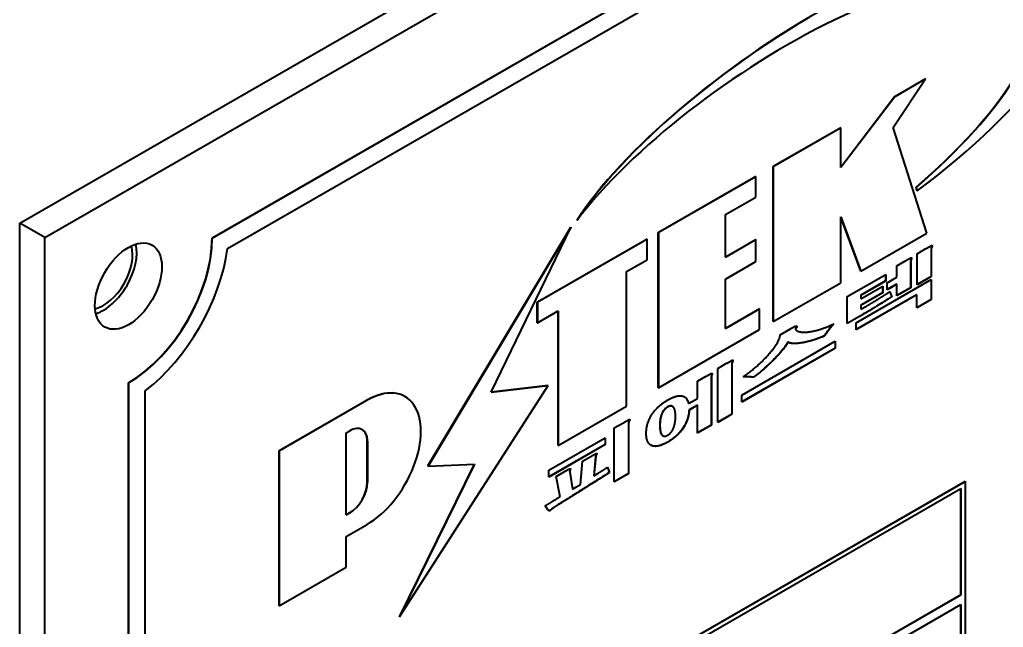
# Model space of a CAD drawing. Header units: millimetres. Extents: x 0 to 5945, y 0 to 4205.
# Drawn here: x 5569.23 to 5590.01, y 3307.04 to 3319.89 of the extents above; entities that cross this region are included whole.
import ezdxf

# ---------------------------------------------------------------- set-up
doc = ezdxf.new("R2010")
doc.units = ezdxf.units.MM
doc.header["$LTSCALE"] = 5
doc.layers.add('가시적인 것(ISO)', color=3, linetype='Continuous', lineweight=40)
doc.layers.add('가시적인 좁은 것(ISO)', color=3, linetype='Continuous', lineweight=35)

msp = doc.modelspace()

# ---------------------------------------------------------------- linework, layer by layer
at = {"layer": '가시적인 것(ISO)'}
for p, q in [((5569.2254, 3315.5885), (5625.7939, 3348.1641)), ((5569.7557, 3315.2831), (5626.3243, 3347.8588)), ((5573.2913, 3315.2752), (5622.7887, 3343.7789)), ((5622.7923, 3343.7769), (5573.2948, 3315.2732)), ((5573.6187, 3315.0509), (5622.4684, 3343.1816)), ((5587.6829, 3317.6093), (5588.3675, 3318.6389)), ((5587.7115, 3318.2652), (5588.3639, 3318.6409)), ((5588.3675, 3318.6389), (5587.715, 3318.2632)), ((5588.3639, 3318.6409), (5588.3675, 3318.6389)), ((5586.5749, 3316.7719), (5587.7115, 3318.2652)), ((5587.715, 3318.2632), (5586.5749, 3316.7653)), ((5587.7115, 3318.2652), (5587.715, 3318.2632)), ((5585.145, 3316.7873), (5586.5713, 3317.6086)), ((5586.5749, 3317.6066), (5585.1486, 3316.7853)), ((5586.5713, 3317.6086), (5586.5749, 3317.6066)), ((5586.5749, 3316.7653), (5586.5749, 3317.6066)), ((5588.3949, 3315.3754), (5587.6829, 3317.6093)), ((5585.145, 3313.508), (5585.145, 3316.7873)), ((5585.145, 3316.7873), (5585.1486, 3316.7853)), ((5585.1486, 3316.7853), (5585.1486, 3313.506)), ((5582.7201, 3315.3908), (5584.7806, 3316.5774)), ((5584.7842, 3316.5754), (5582.7236, 3315.3888)), ((5584.7806, 3316.5774), (5584.7842, 3316.5754)), ((5584.7842, 3316.1408), (5584.7842, 3316.5754)), ((5588.1899, 3316.2736), (5588.1663, 3316.3474)), ((5588.1663, 3316.3474), (5588.1699, 3316.3454)), ((5588.1699, 3316.3454), (5588.1934, 3316.2715)), ((5584.1414, 3315.7707), (5584.7842, 3316.1408)), ((5588.1899, 3316.2736), (5588.1934, 3316.2715)), ((5584.1414, 3314.8689), (5584.1414, 3315.7707)), ((5586.5749, 3315.7208), (5587.0013, 3314.5729)), ((5586.5749, 3314.3273), (5586.5749, 3315.7208)), ((5569.2254, 3266.5357), (5569.2254, 3315.5885)), ((5569.7557, 3315.2831), (5569.2254, 3315.5885)), ((5580.9967, 3315.6486), (5581.0002, 3315.6466)), ((5586.9977, 3314.5749), (5586.5749, 3315.7134)), ((5577.8519, 3310.4532), (5580.8702, 3315.503)), ((5580.8738, 3315.5009), (5577.8555, 3310.4512)), ((5579.1875, 3312.0123), (5580.8738, 3315.5009)), ((5580.8702, 3315.503), (5580.8738, 3315.5009)), ((5582.7201, 3312.1116), (5582.7201, 3315.3908)), ((5582.7201, 3315.3908), (5582.7236, 3315.3888)), ((5582.7236, 3315.3888), (5582.7236, 3312.1095)), ((5587.0013, 3314.5729), (5588.3949, 3315.3754)), ((5569.7557, 3266.2303), (5569.7557, 3315.2831)), ((5573.2913, 3315.2752), (5573.2948, 3315.2732)), ((5580.164, 3313.9189), (5582.4809, 3315.2531)), ((5582.4844, 3315.251), (5580.1675, 3313.9169)), ((5582.4809, 3315.2531), (5582.4844, 3315.251)), ((5582.4844, 3314.8164), (5582.4844, 3315.251)), ((5584.1414, 3314.873), (5584.7806, 3315.2411)), ((5584.7842, 3315.2391), (5584.1414, 3314.8689)), ((5584.7806, 3315.2411), (5584.7842, 3315.2391)), ((5584.7842, 3314.7775), (5584.7842, 3315.2391)), ((5588.1881, 3314.9422), (5588.3752, 3315.05)), ((5588.1881, 3314.2884), (5588.1881, 3314.9422)), ((5588.4827, 3315.0327), (5588.4827, 3314.4621)), ((5588.4863, 3315.0307), (5588.4863, 3314.4601)), ((5588.4868, 3315.0613), (5588.4904, 3315.0592)), ((5582.047, 3314.5646), (5582.4844, 3314.8164)), ((5584.1414, 3314.4074), (5584.7842, 3314.7775)), ((5587.7604, 3314.6876), (5587.931, 3314.7859)), ((5587.7604, 3314.4463), (5587.7604, 3314.6876)), ((5588.0509, 3314.7781), (5588.0509, 3314.2241)), ((5588.0544, 3314.7761), (5588.0544, 3314.2221)), ((5588.055, 3314.8055), (5588.0585, 3314.8034)), ((5588.0632, 3314.8292), (5588.0668, 3314.8272)), ((5582.047, 3311.7199), (5582.047, 3314.5646)), ((5586.7137, 3314.0349), (5587.528, 3314.5038)), ((5586.9977, 3314.5749), (5587.0013, 3314.5729)), ((5587.5244, 3314.5018), (5587.5244, 3314.368)), ((5587.528, 3314.5038), (5587.528, 3314.3659)), ((5584.1414, 3313.3606), (5584.1414, 3314.4074)), ((5585.1486, 3313.506), (5586.5749, 3314.3273)), ((5586.9008, 3313.4817), (5588.4863, 3314.3947)), ((5587.5244, 3314.368), (5586.998, 3314.0648)), ((5587.528, 3314.3659), (5587.0015, 3314.0628)), ((5587.5244, 3314.368), (5587.528, 3314.3659)), ((5587.5568, 3314.329), (5587.7604, 3314.4463)), ((5587.5568, 3314.1804), (5587.5568, 3314.329)), ((5587.7568, 3314.2997), (5587.5568, 3314.1845)), ((5587.7604, 3314.2977), (5587.5568, 3314.1804)), ((5587.7568, 3314.2997), (5587.7604, 3314.2977)), ((5587.7604, 3314.0528), (5587.7604, 3314.2977)), ((5588.4827, 3314.4621), (5588.1881, 3314.2925)), ((5588.4863, 3314.4601), (5588.1881, 3314.2884)), ((5588.4827, 3314.4621), (5588.4863, 3314.4601)), ((5588.4827, 3314.3927), (5588.4827, 3313.9747)), ((5588.4863, 3314.3947), (5588.4863, 3313.9727)), ((5588.1784, 3314.0729), (5586.9008, 3313.3372)), ((5588.1819, 3314.0709), (5586.9008, 3313.3331)), ((5587.4586, 3314.1185), (5586.998, 3313.8532)), ((5586.998, 3314.0648), (5587.0015, 3314.0628)), ((5586.998, 3314.0648), (5586.998, 3313.9911)), ((5587.0015, 3313.9891), (5587.4622, 3314.2543)), ((5587.4622, 3314.1164), (5587.0015, 3313.8512)), ((5587.0015, 3314.0628), (5587.0015, 3313.9891)), ((5587.4586, 3314.2523), (5587.4586, 3314.1185)), ((5587.4586, 3314.1185), (5587.4622, 3314.1164)), ((5587.4622, 3314.2543), (5587.4622, 3314.1164)), ((5587.6081, 3314.1385), (5587.6519, 3314.036)), ((5587.6102, 3314.1399), (5587.6555, 3314.034)), ((5588.0509, 3314.2241), (5587.7604, 3314.0568)), ((5588.0544, 3314.2221), (5587.7604, 3314.0528)), ((5588.0509, 3314.2241), (5588.0544, 3314.2221)), ((5588.1784, 3314.0729), (5588.1819, 3314.0709)), ((5588.1819, 3313.7974), (5588.1819, 3314.0709)), ((5580.164, 3313.4843), (5580.164, 3313.9189)), ((5580.164, 3313.9189), (5580.1675, 3313.9169)), ((5580.1675, 3313.9169), (5580.1675, 3313.4823)), ((5586.7137, 3313.4655), (5586.7137, 3314.0349)), ((5586.998, 3313.9911), (5587.0015, 3313.9891)), ((5586.998, 3313.8532), (5587.0015, 3313.8512)), ((5586.998, 3313.8532), (5586.998, 3313.7724)), ((5587.0015, 3313.8512), (5587.0015, 3313.7703)), ((5587.6519, 3314.036), (5587.6555, 3314.034)), ((5588.4827, 3313.9747), (5588.1819, 3313.8015)), ((5588.4863, 3313.9727), (5588.1819, 3313.7974)), ((5588.4827, 3313.9747), (5588.4863, 3313.9727)), ((5580.1675, 3313.4823), (5580.6049, 3313.7341)), ((5580.6014, 3310.8915), (5580.6014, 3313.7321)), ((5580.6049, 3313.7341), (5580.6049, 3310.8895)), ((5584.1414, 3313.3647), (5584.8558, 3313.7761)), ((5584.8594, 3313.774), (5584.1414, 3313.3606)), ((5584.8558, 3313.7761), (5584.8594, 3313.774)), ((5584.8594, 3313.3394), (5584.8594, 3313.774)), ((5586.998, 3313.7724), (5587.0015, 3313.7703)), ((5587.0015, 3313.7703), (5587.1167, 3313.8367)), ((5580.164, 3313.4843), (5580.1675, 3313.4823)), ((5585.145, 3313.508), (5585.1486, 3313.506)), ((5586.9713, 3313.6179), (5586.7137, 3313.4695)), ((5586.9748, 3313.6159), (5586.7137, 3313.4655)), ((5586.9008, 3313.3331), (5586.9008, 3313.4817)), ((5582.7236, 3312.1095), (5584.8594, 3313.3394)), ((5585.2948, 3313.2297), (5585.5127, 3313.3552)), ((5585.6182, 3313.3546), (5585.6217, 3313.3526)), ((5585.6465, 3313.3154), (5585.6501, 3313.3133)), ((5584.4845, 3311.9548), (5586.4587, 3313.0916)), ((5585.4557, 3313.0756), (5585.4593, 3313.0736)), ((5586.2248, 3313.2035), (5586.2283, 3313.2015)), ((5586.4551, 3313.0895), (5586.4551, 3312.945)), ((5586.4587, 3313.0916), (5586.4587, 3312.943)), ((5586.4551, 3312.945), (5584.4845, 3311.8102)), ((5586.4587, 3312.943), (5584.4845, 3311.8062)), ((5586.4551, 3312.945), (5586.4587, 3312.943)), ((5583.9766, 3312.517), (5584.1637, 3312.6247)), ((5584.2712, 3312.6075), (5584.2712, 3311.5495)), ((5584.2748, 3312.6055), (5584.2748, 3311.5475)), ((5584.2754, 3312.636), (5584.2789, 3312.634)), ((5583.9766, 3311.3758), (5583.9766, 3312.517)), ((5571.5235, 3312.2133), (5571.527, 3312.2113)), ((5571.5235, 3271.336), (5571.5235, 3312.2133)), ((5571.527, 3312.2113), (5571.527, 3271.334)), ((5583.5489, 3312.2469), (5583.7175, 3312.344)), ((5583.5489, 3311.8843), (5583.5489, 3312.2469)), ((5583.8374, 3312.3458), (5583.8374, 3311.3187)), ((5583.8409, 3312.3437), (5583.8409, 3311.3166)), ((5583.8415, 3312.3683), (5583.845, 3312.3663)), ((5583.8497, 3312.3885), (5583.8532, 3312.3865)), ((5584.7319, 3312.3295), (5584.7354, 3312.3275)), ((5571.8806, 3271.912), (5571.8806, 3312.0404)), ((5577.2523, 3307.2611), (5580.3936, 3312.1529)), ((5580.3936, 3312.1529), (5579.1875, 3312.0123)), ((5579.1888, 3312.0149), (5580.39, 3312.155)), ((5580.39, 3312.155), (5580.3936, 3312.1529)), ((5582.7201, 3312.1116), (5582.7236, 3312.1095)), ((5574.7055, 3310.7755), (5576.5625, 3311.8449)), ((5576.566, 3311.8429), (5574.709, 3310.7735)), ((5577.3643, 3311.9237), (5577.3679, 3311.9217)), ((5583.3562, 3311.7774), (5583.3597, 3311.7754)), ((5583.3597, 3311.7754), (5583.5489, 3311.8843)), ((5584.4845, 3311.8062), (5584.4845, 3311.9548)), ((5580.6049, 3310.8895), (5582.047, 3311.7199)), ((5583.0148, 3311.7151), (5583.0184, 3311.713)), ((5583.5453, 3311.7401), (5583.3706, 3311.6395)), ((5583.3706, 3311.6395), (5583.3741, 3311.6374)), ((5583.5489, 3311.7381), (5583.3741, 3311.6374)), ((5583.5453, 3311.7401), (5583.5489, 3311.7381)), ((5583.5489, 3311.1485), (5583.5489, 3311.7381)), ((5581.7886, 3311.257), (5581.9716, 3311.3624)), ((5582.0894, 3311.3547), (5582.0894, 3310.2931)), ((5582.093, 3311.3526), (5582.093, 3310.291)), ((5582.0956, 3311.3867), (5582.0991, 3311.3847)), ((5582.1059, 3311.4129), (5582.1094, 3311.4108)), ((5582.7927, 3311.5576), (5582.7962, 3311.5555)), ((5584.2712, 3311.5495), (5583.9766, 3311.3798)), ((5584.2748, 3311.5475), (5583.9766, 3311.3758)), ((5584.2712, 3311.5495), (5584.2748, 3311.5475)), ((5576.1272, 3311.1556), (5576.1989, 3311.1969)), ((5576.1272, 3309.4171), (5576.1272, 3311.1556)), ((5581.7886, 3310.1158), (5581.7886, 3311.257)), ((5583.8374, 3311.3187), (5583.5489, 3311.1525)), ((5583.8409, 3311.3166), (5583.5489, 3311.1485)), ((5583.8374, 3311.3187), (5583.8409, 3311.3166)), ((5576.5713, 3310.1116), (5576.5713, 3310.9808)), ((5576.5748, 3310.9787), (5576.5748, 3310.1095)), ((5580.4047, 3310.3626), (5581.5994, 3311.0506)), ((5581.5959, 3311.0485), (5581.5959, 3310.9076)), ((5581.5994, 3311.0506), (5581.5994, 3310.9056)), ((5582.7927, 3311.1118), (5582.7962, 3311.1097)), ((5582.8129, 3311.0948), (5582.8164, 3311.0927)), ((5574.7055, 3307.4963), (5574.7055, 3310.7755)), ((5574.7055, 3310.7755), (5574.709, 3310.7735)), ((5574.709, 3310.7735), (5574.709, 3307.4942)), ((5581.5959, 3310.9076), (5580.4047, 3310.2216)), ((5581.5994, 3310.9056), (5580.4047, 3310.2175)), ((5580.6014, 3310.8915), (5580.6049, 3310.8895)), ((5581.5959, 3310.9076), (5581.5994, 3310.9056)), ((5581.073, 3310.0651), (5581.1162, 3310.5524)), ((5581.1162, 3310.5524), (5581.2951, 3310.6554)), ((5581.3944, 3310.6536), (5581.3553, 3310.2472)), ((5581.3979, 3310.6516), (5581.3588, 3310.2451)), ((5581.3944, 3310.6536), (5581.3979, 3310.6516)), ((5581.3985, 3310.6726), (5581.402, 3310.6706)), ((5581.4088, 3310.6928), (5581.4123, 3310.6908)), ((5577.2488, 3307.2632), (5578.8341, 3310.4902)), ((5578.8387, 3310.4904), (5577.2523, 3307.2611)), ((5577.8519, 3310.4532), (5577.8555, 3310.4512)), ((5577.8555, 3310.4512), (5578.8387, 3310.4904)), ((5580.4047, 3310.2175), (5580.4047, 3310.3626)), ((5580.5589, 3310.2315), (5580.7522, 3310.3428)), ((5580.8474, 3310.3529), (5580.8509, 3310.3509)), ((5580.8494, 3310.3279), (5580.907, 3309.9652)), ((5580.8494, 3310.3279), (5580.853, 3310.3259)), ((5580.853, 3310.3259), (5580.9105, 3309.9632)), ((5581.6445, 3310.4261), (5581.6843, 3310.3154)), ((5581.6467, 3310.4276), (5581.6879, 3310.3133)), ((5581.6843, 3310.3154), (5581.6879, 3310.3133)), ((5573.2913, 3300.9681), (5589.2012, 3310.13)), ((5573.2948, 3300.9661), (5589.2047, 3310.128)), ((5580.6432, 3309.8021), (5580.5589, 3310.2315)), ((5581.3553, 3310.2472), (5581.3588, 3310.2451)), ((5581.3588, 3310.2451), (5581.4411, 3310.2972)), ((5582.0894, 3310.2931), (5581.7886, 3310.1199)), ((5582.093, 3310.291), (5581.7886, 3310.1158)), ((5582.0894, 3310.2931), (5582.093, 3310.291)), ((5589.2012, 3310.13), (5589.2047, 3310.128)), ((5589.2047, 3310.128), (5589.2047, 3290.5069)), ((5573.3832, 3300.9148), (5589.1163, 3309.9749)), ((5580.907, 3309.9652), (5580.9105, 3309.9632)), ((5580.9105, 3309.9632), (5580.9763, 3310.0058)), ((5580.9763, 3310.0058), (5581.073, 3310.0651)), ((5589.1128, 3307.7287), (5589.1128, 3309.9729)), ((5589.1163, 3309.9749), (5589.1163, 3307.7267)), ((5580.3882, 3309.5257), (5580.3327, 3309.6162)), ((5580.5184, 3309.5797), (5580.5219, 3309.5777)), ((5580.6047, 3309.6354), (5580.6083, 3309.6334)), ((5576.1272, 3309.4212), (5576.1954, 3309.4605)), ((5576.1989, 3309.4585), (5576.1272, 3309.4171)), ((5576.1272, 3308.9628), (5576.566, 3309.2155)), ((5576.1272, 3308.3109), (5576.1272, 3308.9628)), ((5574.709, 3307.4942), (5576.1272, 3308.3109)), ((5573.3832, 3298.6706), (5589.1128, 3307.7287)), ((5589.1163, 3307.7267), (5573.3832, 3298.6665)), ((5589.1128, 3307.7287), (5589.1163, 3307.7267)), ((5573.3832, 3298.4622), (5589.1163, 3307.5223)), ((5574.7055, 3307.4963), (5574.709, 3307.4942)), ((5589.1128, 3305.276), (5589.1128, 3307.5202)), ((5589.1163, 3307.5223), (5589.1163, 3305.274)), ((5577.2488, 3307.2632), (5577.2523, 3307.2611))]:
    msp.add_line(p, q, dxfattribs=at)
for centre, major_axis, ratio, start_param, end_param in [((5586.1149, 3317.4784), (-5.5334, -3.7466), 0.327963, 1.7277397, 5.6190941), ((5586.1114, 3317.4804), (-5.5334, -3.7466), 0.327963, 3.2999495, 5.6190941), ((5585.441, 3316.8851), (5.1164, 3.5026), 0.3375041, 5.0317837, 8.6347339), ((5585.4375, 3316.8871), (5.1164, 3.5026), 0.3375041, 5.0317837, 6.4431003), ((5570.9932, 3314.5626), (-0.4367, -0.7583), 0.5780931, 0.4988431, 2.6427496), ((5570.9932, 3314.5626), (0.499, 0.8666), 0.5780931, 3.6993769, 5.7254011), ((5571.5235, 3314.2572), (1.2476, 2.1665), 0.5780931, 3.9250571, 5.4958534), ((5571.527, 3314.2552), (-1.2476, -2.1665), 0.5780931, 0.7834645, 2.3542608), ((5571.527, 3314.2552), (1.4971, 2.5998), 0.5780931, 4.0925052, 5.3284054), ((5576.566, 3310.5292), (0.8019, 1.3925), 0.5780931, 3.9250571, 7.0666498), ((5576.5625, 3310.5312), (0.8019, 1.3925), 0.5780931, 0, 0.7834645), ((5576.1989, 3310.7623), (0.2653, 0.4607), 0.5780931, 5.4958534, 7.0666498), ((5576.1954, 3310.7643), (0.2653, 0.4607), 0.5780931, 5.4958534, 6.2765472), ((5576.1954, 3309.8951), (0.2653, 0.4607), 0.5780931, 3.9250571, 5.4958534), ((5576.1989, 3309.8931), (-0.2653, -0.4607), 0.5780931, 0.7834645, 2.3542608)]:
    msp.add_ellipse(centre, major_axis=major_axis, ratio=ratio, start_param=start_param, end_param=end_param, dxfattribs=at)
msp.add_ellipse((5571.5235, 3314.2572), major_axis=(-0.499, -0.8666), ratio=0.5780931, dxfattribs=at)
for points, degree in [([(5588.3752, 3315.05), (5588.4801, 3315.1104), (5588.5027, 3315.1163)], 2), ([(5588.5027, 3315.1163), (5588.5171, 3315.1186), (5588.5027, 3315.0877)], 2), ([(5588.4904, 3315.0592), (5588.4863, 3315.0438), (5588.4863, 3315.0307)], 2), ([(5588.5027, 3315.0877), (5588.4945, 3315.0699), (5588.4904, 3315.0592)], 2), ([(5587.931, 3314.7859), (5588.04, 3314.8486), (5588.0626, 3314.8533)], 2), ([(5588.0585, 3314.8034), (5588.0544, 3314.788), (5588.0544, 3314.7761)], 2), ([(5588.0668, 3314.8272), (5588.0606, 3314.8105), (5588.0585, 3314.8034)], 2), ([(5588.0626, 3314.8533), (5588.0811, 3314.858), (5588.0668, 3314.8272)], 2), ([(5587.3552, 3313.9788), (5587.4807, 3314.0558), (5587.6102, 3314.1399)], 2), ([(5587.1167, 3313.8367), (5587.2421, 3313.9089), (5587.3552, 3313.9788)], 2), ([(5587.6555, 3314.034), (5587.5115, 3313.9368), (5587.3121, 3313.816)], 2), ([(5587.3121, 3313.816), (5587.1578, 3313.7213), (5586.9748, 3313.6159)], 2), ([(5586.0906, 3313.329), (5586.251, 3313.375), (5586.4258, 3313.459)], 2), ([(5586.4258, 3313.459), (5586.3805, 3313.408), (5586.325, 3313.3344)], 2), ([(5585.0624, 3312.8248), (5585.2948, 3313.093), (5585.2948, 3313.2297)], 2), ([(5585.5127, 3313.3552), (5585.6155, 3313.4144), (5585.6402, 3313.4144)], 2), ([(5585.6402, 3313.4144), (5585.6649, 3313.4143), (5585.6217, 3313.3526)], 2), ([(5585.6217, 3313.3526), (5585.6217, 3313.3205), (5585.6772, 3313.3014)], 2), ([(5585.6772, 3313.3014), (5585.7369, 3313.2798), (5585.8376, 3313.2844)], 2), ([(5585.8376, 3313.2844), (5585.9528, 3313.2912), (5586.0906, 3313.329)], 2), ([(5586.325, 3313.3344), (5586.2756, 3313.2691), (5586.2283, 3313.2015)], 2), ([(5585.4593, 3313.0736), (5585.3996, 3312.9453), (5585.1755, 3312.7164)], 2), ([(5585.7595, 3313.0587), (5585.5333, 3313.0223), (5585.4593, 3313.0736)], 2), ([(5586.2283, 3313.2015), (5585.9878, 3313.0974), (5585.7595, 3313.0587)], 2), ([(5584.5154, 3312.3375), (5584.828, 3312.5543), (5585.0624, 3312.8248)], 2), ([(5584.1637, 3312.6247), (5584.2686, 3312.6851), (5584.2912, 3312.691)], 2), ([(5584.2789, 3312.634), (5584.2748, 3312.6186), (5584.2748, 3312.6055)], 2), ([(5584.2912, 3312.6625), (5584.283, 3312.6447), (5584.2789, 3312.634)], 2), ([(5584.2912, 3312.691), (5584.3056, 3312.6934), (5584.2912, 3312.6625)], 2), ([(5585.1755, 3312.7164), (5584.9596, 3312.497), (5584.7354, 3312.3275)], 2), ([(5583.7175, 3312.344), (5583.8265, 3312.4068), (5583.8512, 3312.4127)], 2), ([(5583.8512, 3312.4127), (5583.8676, 3312.4162), (5583.8532, 3312.3865)], 2), ([(5583.845, 3312.3663), (5583.8409, 3312.3532), (5583.8409, 3312.3437)], 2), ([(5583.8532, 3312.3865), (5583.8471, 3312.3722), (5583.845, 3312.3663)], 2), ([(5584.6326, 3312.3384), (5584.575, 3312.3421), (5584.5154, 3312.3375)], 2), ([(5584.7354, 3312.3275), (5584.6902, 3312.3359), (5584.6326, 3312.3384)], 2), ([(5582.5783, 3311.5299), (5582.6996, 3311.7234), (5582.9217, 3311.8512)], 2), ([(5582.9217, 3311.8512), (5583.1068, 3311.9578), (5583.2219, 3311.935)], 2), ([(5583.2219, 3311.935), (5583.3309, 3311.911), (5583.3597, 3311.7754)], 2), ([(5582.9196, 3311.7003), (5582.8394, 3311.6541), (5582.7962, 3311.5555)], 2), ([(5583.0389, 3311.6953), (5582.9978, 3311.7453), (5582.9196, 3311.7003)], 2), ([(5583.0841, 3311.5014), (5583.0841, 3311.6464), (5583.0389, 3311.6953)], 2), ([(5583.3741, 3311.6374), (5583.3638, 3311.4378), (5583.2507, 3311.2633)], 2), ([(5581.9716, 3311.3624), (5582.0847, 3311.4275), (5582.1074, 3311.4346)], 2), ([(5582.0991, 3311.3847), (5582.093, 3311.3669), (5582.093, 3311.3526)], 2), ([(5582.1094, 3311.4108), (5582.1012, 3311.393), (5582.0991, 3311.3847)], 2), ([(5582.1074, 3311.4346), (5582.1238, 3311.4393), (5582.1094, 3311.4108)], 2), ([(5582.4652, 3311.1449), (5582.4652, 3311.3458), (5582.5783, 3311.5299)], 2), ([(5582.7962, 3311.5555), (5582.7551, 3311.4569), (5582.7551, 3311.3119)], 2), ([(5583.0389, 3311.2495), (5583.0841, 3311.3528), (5583.0841, 3311.5014)], 2), ([(5582.5783, 3310.8855), (5582.4652, 3310.9381), (5582.4652, 3311.1449)], 2), ([(5582.7551, 3311.3119), (5582.7551, 3311.1621), (5582.7962, 3311.1097)], 2), ([(5582.9196, 3311.1059), (5582.9978, 3311.1509), (5583.0389, 3311.2495)], 2), ([(5583.2507, 3311.2633), (5583.1314, 3311.0793), (5582.9217, 3310.9585)], 2), ([(5582.9217, 3310.9585), (5582.6996, 3310.8306), (5582.5783, 3310.8855)], 2), ([(5582.7927, 3311.1118), (5582.7987, 3311.1049), (5582.8053, 3311.0991), (5582.8129, 3311.0948)], 3), ([(5582.7962, 3311.1097), (5582.8394, 3311.0597), (5582.9196, 3311.1059)], 2), ([(5582.5747, 3310.8876), (5582.5711, 3310.8893), (5582.5674, 3310.8911), (5582.5639, 3310.8931)], 3), ([(5581.2951, 3310.6554), (5581.3938, 3310.7122), (5581.4144, 3310.7158)], 2), ([(5581.402, 3310.6706), (5581.3979, 3310.6599), (5581.3979, 3310.6516)], 2), ([(5581.4123, 3310.6908), (5581.4061, 3310.6777), (5581.402, 3310.6706)], 2), ([(5581.4144, 3310.7158), (5581.4288, 3310.7193), (5581.4123, 3310.6908)], 2), ([(5580.7522, 3310.3428), (5580.8365, 3310.3913), (5580.855, 3310.396)], 2), ([(5580.8509, 3310.3509), (5580.8489, 3310.3366), (5580.853, 3310.3259)], 2), ([(5580.8591, 3310.3758), (5580.853, 3310.3592), (5580.8509, 3310.3509)], 2), ([(5580.855, 3310.396), (5580.8674, 3310.3984), (5580.8591, 3310.3758)], 2), ([(5581.6879, 3310.3133), (5581.3835, 3310.1202), (5581.108, 3309.9473)], 2), ([(5581.4411, 3310.2972), (5581.5172, 3310.3446), (5581.5521, 3310.3671)], 2), ([(5581.5521, 3310.3671), (5581.6118, 3310.405), (5581.6467, 3310.4276)], 2), ([(5581.108, 3309.9473), (5580.8201, 3309.7661), (5580.6083, 3309.6334)], 2), ([(5580.3327, 3309.6162), (5580.3964, 3309.6529), (5580.4849, 3309.7062)], 2), ([(5580.4849, 3309.7062), (5580.5445, 3309.7429), (5580.6432, 3309.8021)], 2), ([(5580.417, 3309.5054), (5580.4047, 3309.5031), (5580.3882, 3309.5257)], 2), ([(5580.4664, 3309.5362), (5580.4294, 3309.5078), (5580.417, 3309.5054)], 2), ([(5580.5219, 3309.5777), (5580.4993, 3309.5611), (5580.4664, 3309.5362)], 2), ([(5580.6083, 3309.6334), (5580.563, 3309.6062), (5580.5219, 3309.5777)], 2)]:
    msp.add_open_spline(points, degree=degree, dxfattribs=at)
for points, knots in [([(5588.5054, 3315.1164), (5588.5055, 3315.1162), (5588.5056, 3315.116), (5588.5062, 3315.1149), (5588.5064, 3315.1137), (5588.5064, 3315.1104), (5588.5059, 3315.108), (5588.5041, 3315.1009), (5588.5017, 3315.0953), (5588.4992, 3315.0898)], [-0.0066870425, -0.0066870425, -0.0066870425, -0.0066870425, -0.0064687518, -0.0064687518, -0.0053694137, -0.0053694137, -0.0036638166, -0.0036638166, 0, 0, 0, 0]), ([(5588.4868, 3315.0613), (5588.4855, 3315.0562), (5588.4844, 3315.0513), (5588.4831, 3315.0417), (5588.4827, 3315.0371), (5588.4827, 3315.0327)], [-0.006550435, -0.006550435, -0.006550435, -0.006550435, -0.0032249364, -0.0032249364, 0, 0, 0, 0]), ([(5588.4992, 3315.0898), (5588.4968, 3315.0845), (5588.4943, 3315.079), (5588.4902, 3315.0697), (5588.4884, 3315.0653), (5588.4868, 3315.0613)], [-0.0061755988, -0.0061755988, -0.0061755988, -0.0061755988, -0.0026737824, -0.0026737824, 0, 0, 0, 0]), ([(5588.055, 3314.8055), (5588.0537, 3314.8005), (5588.0526, 3314.7957), (5588.0512, 3314.7865), (5588.0509, 3314.7822), (5588.0509, 3314.7781)], [-0.0062521483, -0.0062521483, -0.0062521483, -0.0062521483, -0.003004175, -0.003004175, 0, 0, 0, 0]), ([(5588.0632, 3314.8292), (5588.0615, 3314.8246), (5588.0597, 3314.8195), (5588.0571, 3314.8121), (5588.0558, 3314.8084), (5588.055, 3314.8055)], [-0.0049841417, -0.0049841417, -0.0049841417, -0.0049841417, -0.0019291786, -0.0019291786, 0, 0, 0, 0]), ([(5588.0684, 3314.8539), (5588.0686, 3314.8536), (5588.0688, 3314.8533), (5588.0693, 3314.8519), (5588.0695, 3314.8507), (5588.0695, 3314.8472), (5588.069, 3314.8448), (5588.0672, 3314.8382), (5588.0652, 3314.8334), (5588.0632, 3314.8292)], [-0.0056820524, -0.0056820524, -0.0056820524, -0.0056820524, -0.0053537751, -0.0053537751, -0.0043399067, -0.0043399067, -0.0028062468, -0.0028062468, 0, 0, 0, 0]), ([(5587.6519, 3314.036), (5587.5999, 3314.0009), (5587.5463, 3313.9661), (5587.4327, 3313.894), (5587.37, 3313.8553), (5587.3085, 3313.8181)], [-0.096457455, -0.096457455, -0.096457455, -0.096457455, -0.052159785, -0.052159785, 0, 0, 0, 0]), ([(5587.3085, 3313.8181), (5587.2549, 3313.7851), (5587.2008, 3313.7525), (5587.0886, 3313.6859), (5587.0298, 3313.6516), (5586.9713, 3313.6179)], [-0.095183227, -0.095183227, -0.095183227, -0.095183227, -0.049626797, -0.049626797, 0, 0, 0, 0]), ([(5586.4166, 3313.4546), (5586.4023, 3313.4383), (5586.3881, 3313.4213), (5586.3565, 3313.3823), (5586.3387, 3313.3593), (5586.3215, 3313.3364)], [-0.030875835, -0.030875835, -0.030875835, -0.030875835, -0.017466608, -0.017466608, 0, 0, 0, 0]), ([(5585.6438, 3313.4139), (5585.6441, 3313.4136), (5585.6444, 3313.4133), (5585.6452, 3313.4118), (5585.6455, 3313.4105), (5585.6457, 3313.4071), (5585.6455, 3313.405), (5585.644, 3313.3992), (5585.6424, 3313.3953), (5585.636, 3313.3814), (5585.628, 3313.3686), (5585.6182, 3313.3546)], [-0.018448332, -0.018448332, -0.018448332, -0.018448332, -0.017789124, -0.017789124, -0.01607316, -0.01607316, -0.013924081, -0.013924081, -0.010309559, -0.010309559, 0, 0, 0, 0]), ([(5585.6182, 3313.3546), (5585.6182, 3313.3518), (5585.6185, 3313.3492), (5585.6197, 3313.3441), (5585.6206, 3313.3416), (5585.6243, 3313.334), (5585.6281, 3313.3295), (5585.6362, 3313.3219), (5585.6411, 3313.3185), (5585.6465, 3313.3154)], [-0.028380984, -0.028380984, -0.028380984, -0.028380984, -0.026012992, -0.026012992, -0.02336604, -0.02336604, -0.016978892, -0.016978892, -0.010299184, -0.010299184, -0.010299184, -0.010299184]), ([(5586.3215, 3313.3364), (5586.305, 3313.3147), (5586.2887, 3313.2927), (5586.2565, 3313.2484), (5586.2406, 3313.226), (5586.2248, 3313.2035)], [-0.033244126, -0.033244126, -0.033244126, -0.033244126, -0.016626511, -0.016626511, 0, 0, 0, 0]), ([(5585.4557, 3313.0756), (5585.4446, 3313.0516), (5585.4302, 3313.0274), (5585.3969, 3312.9767), (5585.3758, 3312.9484), (5585.2993, 3312.8521), (5585.232, 3312.7798), (5585.1719, 3312.7184)], [-0.090874557, -0.090874557, -0.090874557, -0.090874557, -0.074985301, -0.074985301, -0.05459786, -0.05459786, 0, 0, 0, 0]), ([(5585.756, 3313.0607), (5585.6767, 3313.048), (5585.5964, 3313.0408), (5585.5104, 3313.0525), (5585.4856, 3313.0585), (5585.4652, 3313.0698)], [-0.089805785, -0.089805785, -0.089805785, -0.089805785, -0.027501001, -0.027501001, -0.003810208, -0.003810208, -0.003810208, -0.003810208]), ([(5586.2248, 3313.2035), (5586.1449, 3313.1689), (5586.0657, 3313.1396), (5585.909, 3313.0919), (5585.8319, 3313.0736), (5585.756, 3313.0607)], [-0.13660656, -0.13660656, -0.13660656, -0.13660656, -0.06826819, -0.06826819, 0, 0, 0, 0]), ([(5584.2754, 3312.636), (5584.274, 3312.631), (5584.273, 3312.626), (5584.2716, 3312.6165), (5584.2712, 3312.6119), (5584.2712, 3312.6075)], [-0.006550435, -0.006550435, -0.006550435, -0.006550435, -0.0032249364, -0.0032249364, 0, 0, 0, 0]), ([(5584.2877, 3312.6645), (5584.2853, 3312.6593), (5584.2828, 3312.6538), (5584.2788, 3312.6445), (5584.2769, 3312.6401), (5584.2754, 3312.636)], [-0.0061755988, -0.0061755988, -0.0061755988, -0.0061755988, -0.0026737824, -0.0026737824, 0, 0, 0, 0]), ([(5584.294, 3312.6912), (5584.2941, 3312.691), (5584.2942, 3312.6908), (5584.2947, 3312.6897), (5584.2949, 3312.6885), (5584.2949, 3312.6852), (5584.2945, 3312.6828), (5584.2926, 3312.6757), (5584.2903, 3312.67), (5584.2877, 3312.6645)], [-0.0066870425, -0.0066870425, -0.0066870425, -0.0066870425, -0.0064687518, -0.0064687518, -0.0053694137, -0.0053694137, -0.0036638166, -0.0036638166, 0, 0, 0, 0]), ([(5585.1719, 3312.7184), (5585.1005, 3312.6458), (5585.0278, 3312.5768), (5584.8808, 3312.4468), (5584.8067, 3312.3861), (5584.7319, 3312.3295)], [-0.1291585, -0.1291585, -0.1291585, -0.1291585, -0.06428416, -0.06428416, 0, 0, 0, 0]), ([(5583.8555, 3312.413), (5583.8556, 3312.4127), (5583.8558, 3312.4124), (5583.8563, 3312.4111), (5583.8564, 3312.4099), (5583.8563, 3312.4065), (5583.8558, 3312.4042), (5583.8539, 3312.3976), (5583.8517, 3312.3928), (5583.8497, 3312.3885)], [-0.0055675525, -0.0055675525, -0.0055675525, -0.0055675525, -0.0052502872, -0.0052502872, -0.0043013162, -0.0043013162, -0.0028371006, -0.0028371006, 0, 0, 0, 0]), ([(5583.8415, 3312.3683), (5583.8402, 3312.3643), (5583.8391, 3312.3602), (5583.8377, 3312.3526), (5583.8374, 3312.3491), (5583.8374, 3312.3458)], [-0.0051171296, -0.0051171296, -0.0051171296, -0.0051171296, -0.0024272109, -0.0024272109, 0, 0, 0, 0]), ([(5583.8497, 3312.3885), (5583.848, 3312.3846), (5583.8461, 3312.3803), (5583.8436, 3312.3739), (5583.8423, 3312.3708), (5583.8415, 3312.3683)], [-0.0042408682, -0.0042408682, -0.0042408682, -0.0042408682, -0.0016162631, -0.0016162631, 0, 0, 0, 0]), ([(5584.6291, 3312.3404), (5584.6099, 3312.3417), (5584.5906, 3312.3422), (5584.5538, 3312.3419), (5584.5365, 3312.3412), (5584.5191, 3312.34)], [-0.036959047, -0.036959047, -0.036959047, -0.036959047, -0.01841787, -0.01841787, -0.00222963, -0.00222963, -0.00222963, -0.00222963]), ([(5584.7319, 3312.3295), (5584.7161, 3312.3324), (5584.6999, 3312.3347), (5584.6657, 3312.3383), (5584.6474, 3312.3396), (5584.6291, 3312.3404)], [-0.033688649, -0.033688649, -0.033688649, -0.033688649, -0.01763359, -0.01763359, 0, 0, 0, 0]), ([(5583.2688, 3311.9175), (5583.2831, 3311.909), (5583.2959, 3311.8983), (5583.3312, 3311.8574), (5583.347, 3311.8208), (5583.3562, 3311.7774)], [-0.053968636, -0.053968636, -0.053968636, -0.053968636, -0.036538698, -0.036538698, 0, 0, 0, 0]), ([(5582.9161, 3311.7023), (5582.901, 3311.6936), (5582.8859, 3311.683), (5582.8577, 3311.6577), (5582.845, 3311.6438), (5582.8169, 3311.6063), (5582.8036, 3311.5825), (5582.7927, 3311.5576)], [-0.041324939, -0.041324939, -0.041324939, -0.041324939, -0.02848768, -0.02848768, -0.0165146, -0.0165146, 0, 0, 0, 0]), ([(5583.0148, 3311.7151), (5583.0125, 3311.7164), (5583.0101, 3311.7176), (5582.9973, 3311.7229), (5582.9859, 3311.7245), (5582.9552, 3311.7213), (5582.9358, 3311.7136), (5582.9161, 3311.7023)], [-0.030983242, -0.030983242, -0.030983242, -0.030983242, -0.028198807, -0.028198807, -0.016686482, -0.016686482, 0, 0, 0, 0]), ([(5583.3706, 3311.6395), (5583.3688, 3311.605), (5583.3646, 3311.5693), (5583.3506, 3311.4986), (5583.3412, 3311.4642), (5583.3085, 3311.3723), (5583.2811, 3311.3177), (5583.2472, 3311.2653)], [-0.084967818, -0.084967818, -0.084967818, -0.084967818, -0.060356482, -0.060356482, -0.037540895, -0.037540895, 0, 0, 0, 0]), ([(5582.0956, 3311.3867), (5582.0936, 3311.381), (5582.092, 3311.3754), (5582.09, 3311.3645), (5582.0894, 3311.3595), (5582.0894, 3311.3547)], [-0.0072842764, -0.0072842764, -0.0072842764, -0.0072842764, -0.0035424833, -0.0035424833, 0, 0, 0, 0]), ([(5582.1059, 3311.4129), (5582.1036, 3311.4079), (5582.1012, 3311.4025), (5582.0977, 3311.3937), (5582.0964, 3311.3899), (5582.0956, 3311.3867)], [-0.0049746231, -0.0049746231, -0.0049746231, -0.0049746231, -0.0021060075, -0.0021060075, 0, 0, 0, 0]), ([(5582.112, 3311.4353), (5582.1121, 3311.435), (5582.1122, 3311.4347), (5582.1126, 3311.4335), (5582.1127, 3311.4324), (5582.1124, 3311.4293), (5582.1119, 3311.4272), (5582.1099, 3311.4212), (5582.1078, 3311.4167), (5582.1059, 3311.4129)], [-0.0050318046, -0.0050318046, -0.0050318046, -0.0050318046, -0.0047670017, -0.0047670017, -0.003935886, -0.003935886, -0.0026043525, -0.0026043525, 0, 0, 0, 0]), ([(5582.7927, 3311.5576), (5582.7774, 3311.5209), (5582.7679, 3311.483), (5582.7542, 3311.4018), (5582.7516, 3311.356), (5582.7516, 3311.3139)], [-0.054967517, -0.054967517, -0.054967517, -0.054967517, -0.030840683, -0.030840683, 0, 0, 0, 0]), ([(5582.7516, 3311.3139), (5582.7516, 3311.2665), (5582.7547, 3311.2173), (5582.7705, 3311.1519), (5582.7794, 3311.1288), (5582.7927, 3311.1118)], [-0.05629904, -0.05629904, -0.05629904, -0.05629904, -0.021371692, -0.021371692, 0, 0, 0, 0]), ([(5583.2472, 3311.2653), (5583.227, 3311.2342), (5583.2052, 3311.2048), (5583.1574, 3311.1483), (5583.1317, 3311.1216), (5583.0451, 3311.0414), (5582.9809, 3310.9967), (5582.9182, 3310.9605)], [-0.099042102, -0.099042102, -0.099042102, -0.099042102, -0.07672946, -0.07672946, -0.053284152, -0.053284152, 0, 0, 0, 0]), ([(5582.9182, 3310.9605), (5582.8437, 3310.9176), (5582.767, 3310.884), (5582.6521, 3310.8676), (5582.6107, 3310.8713), (5582.5747, 3310.8876)], [-0.10412734, -0.10412734, -0.10412734, -0.10412734, -0.0408859, -0.0408859, 0, 0, 0, 0]), ([(5581.3985, 3310.6726), (5581.3972, 3310.6693), (5581.3961, 3310.6659), (5581.3947, 3310.6594), (5581.3944, 3310.6565), (5581.3944, 3310.6536)], [-0.0042991858, -0.0042991858, -0.0042991858, -0.0042991858, -0.0020754496, -0.0020754496, 0, 0, 0, 0]), ([(5581.4088, 3310.6928), (5581.407, 3310.689), (5581.405, 3310.685), (5581.4017, 3310.6785), (5581.4001, 3310.6754), (5581.3985, 3310.6726)], [-0.0044466231, -0.0044466231, -0.0044466231, -0.0044466231, -0.001897205, -0.001897205, 0, 0, 0, 0]), ([(5581.4172, 3310.7161), (5581.4173, 3310.7159), (5581.4174, 3310.7156), (5581.4176, 3310.7143), (5581.4175, 3310.7133), (5581.4171, 3310.7105), (5581.4164, 3310.7085), (5581.414, 3310.7024), (5581.4114, 3310.6975), (5581.4088, 3310.6928)], [-0.0057623703, -0.0057623703, -0.0057623703, -0.0057623703, -0.0054505549, -0.0054505549, -0.0046159557, -0.0046159557, -0.0032173239, -0.0032173239, 0, 0, 0, 0]), ([(5580.8474, 3310.3529), (5580.8467, 3310.3482), (5580.8465, 3310.3437), (5580.8472, 3310.3353), (5580.8481, 3310.3314), (5580.8494, 3310.3279)], [-0.0065361233, -0.0065361233, -0.0065361233, -0.0065361233, -0.0033045313, -0.0033045313, 0, 0, 0, 0]), ([(5580.8556, 3310.3779), (5580.8538, 3310.3731), (5580.852, 3310.368), (5580.8494, 3310.36), (5580.8482, 3310.3562), (5580.8474, 3310.3529)], [-0.0053058986, -0.0053058986, -0.0053058986, -0.0053058986, -0.0021799709, -0.0021799709, 0, 0, 0, 0]), ([(5580.8579, 3310.3962), (5580.8583, 3310.3956), (5580.8586, 3310.3948), (5580.859, 3310.3924), (5580.8589, 3310.3905), (5580.8581, 3310.3853), (5580.8569, 3310.3814), (5580.8556, 3310.3779)], [-0.0043069753, -0.0043069753, -0.0043069753, -0.0043069753, -0.0035845183, -0.0035845183, -0.002311666, -0.002311666, 0, 0, 0, 0]), ([(5581.6843, 3310.3154), (5581.5854, 3310.2526), (5581.4862, 3310.1898), (5581.293, 3310.0679), (5581.1986, 3310.0084), (5581.1044, 3309.9493)], [-0.16408296, -0.16408296, -0.16408296, -0.16408296, -0.0799956, -0.0799956, 0, 0, 0, 0]), ([(5581.1044, 3309.9493), (5581.0154, 3309.8933), (5580.9246, 3309.8362), (5580.7593, 3309.7323), (5580.681, 3309.6832), (5580.6047, 3309.6354)], [-0.14049346, -0.14049346, -0.14049346, -0.14049346, -0.06480552, -0.06480552, 0, 0, 0, 0]), ([(5580.4135, 3309.5075), (5580.4112, 3309.507), (5580.409, 3309.5073), (5580.4061, 3309.5081), (5580.4051, 3309.5085), (5580.4042, 3309.5089)], [-0.0118556349, -0.0118556349, -0.0118556349, -0.0118556349, -0.0098129727, -0.0098129727, -0.0087826, -0.0087826, -0.0087826, -0.0087826]), ([(5580.4628, 3309.5383), (5580.4478, 3309.5267), (5580.4332, 3309.5163), (5580.4194, 3309.5094), (5580.4162, 3309.508), (5580.4135, 3309.5075)], [-0.01024288, -0.01024288, -0.01024288, -0.01024288, -0.002403243, -0.002403243, 0, 0, 0, 0]), ([(5580.5184, 3309.5797), (5580.5101, 3309.5737), (5580.5014, 3309.5673), (5580.4831, 3309.5536), (5580.4728, 3309.5458), (5580.4628, 3309.5383)], [-0.015691909, -0.015691909, -0.015691909, -0.015691909, -0.008596692, -0.008596692, 0, 0, 0, 0]), ([(5580.6047, 3309.6354), (5580.59, 3309.6266), (5580.5752, 3309.6174), (5580.5464, 3309.5988), (5580.5324, 3309.5894), (5580.5184, 3309.5797)], [-0.02446534, -0.02446534, -0.02446534, -0.02446534, -0.011955556, -0.011955556, 0, 0, 0, 0])]:
    msp.add_open_spline(points, degree=3, knots=knots, dxfattribs=at)
at = {"layer": '가시적인 좁은 것(ISO)'}
for p, q in [((5588.4827, 3315.0327), (5588.4863, 3315.0307)), ((5588.4992, 3315.0898), (5588.5027, 3315.0877)), ((5588.0509, 3314.7781), (5588.0544, 3314.7761)), ((5587.3085, 3313.8181), (5587.3121, 3313.816)), ((5586.9713, 3313.6179), (5586.9748, 3313.6159)), ((5586.3215, 3313.3364), (5586.325, 3313.3344)), ((5585.756, 3313.0607), (5585.7595, 3313.0587)), ((5584.2712, 3312.6075), (5584.2748, 3312.6055)), ((5584.2877, 3312.6645), (5584.2912, 3312.6625)), ((5585.1719, 3312.7184), (5585.1755, 3312.7164)), ((5583.8374, 3312.3458), (5583.8409, 3312.3437)), ((5584.6291, 3312.3404), (5584.6326, 3312.3384)), ((5576.5625, 3311.8449), (5576.566, 3311.8429)), ((5582.9161, 3311.7023), (5582.9196, 3311.7003)), ((5582.0894, 3311.3547), (5582.093, 3311.3526)), ((5582.7516, 3311.3139), (5582.7551, 3311.3119)), ((5583.2472, 3311.2653), (5583.2507, 3311.2633)), ((5576.5713, 3310.9808), (5576.5748, 3310.9787)), ((5582.9182, 3310.9605), (5582.9217, 3310.9585)), ((5582.5747, 3310.8876), (5582.5783, 3310.8855)), ((5580.8556, 3310.3779), (5580.8591, 3310.3758)), ((5576.5713, 3310.1116), (5576.5748, 3310.1095)), ((5581.1044, 3309.9493), (5581.108, 3309.9473)), ((5580.4135, 3309.5075), (5580.417, 3309.5054)), ((5580.4628, 3309.5383), (5580.4664, 3309.5362)), ((5576.1954, 3309.4605), (5576.1989, 3309.4585))]:
    msp.add_line(p, q, dxfattribs=at)

doc.saveas('drawing.dxf')
